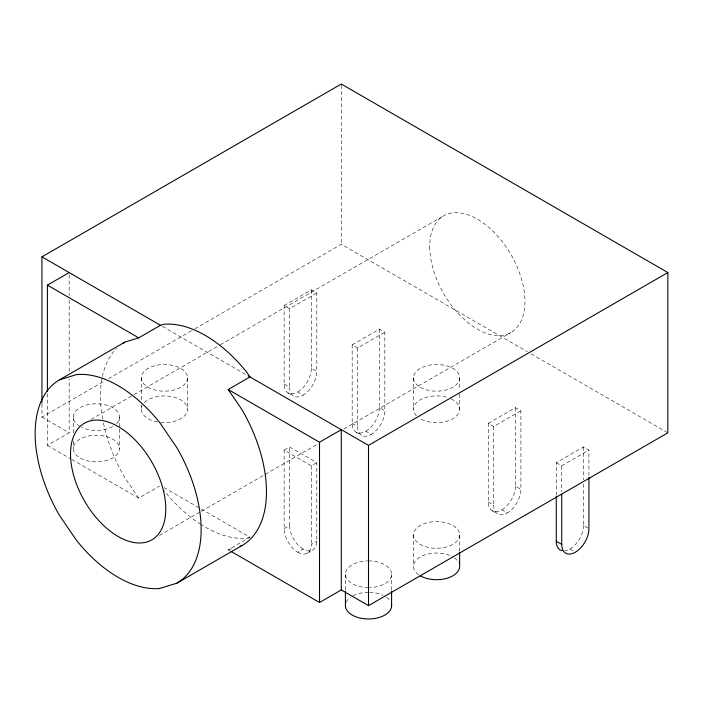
<?xml version="1.0" encoding="UTF-8"?>
<svg xmlns="http://www.w3.org/2000/svg" width="703" height="703" viewBox="0 0 703 703"><rect width="100%" height="100%" fill="white"/><g stroke="black" fill="none" stroke-linecap="round" stroke-linejoin="round"><path stroke-width="0.53" stroke-dasharray="3.52 2.64" d="M41.952 403.935L41.952 417.107L104.677 380.894M108.473 378.697L194.002 329.32M194.951 328.776L341.298 244.284L527.355 351.702M284.144 305.559L311.359 289.847L316.807 292.984L316.807 371.544A19.245 11.107 -60 0 1 303.195 395.112L297.756 391.966A19.245 11.107 -60 0 1 284.144 384.11L284.144 305.559L289.592 308.696L316.807 292.984M91.126 419.357L132.937 395.218M133.886 394.664L219.415 345.287M220.364 344.742L443.69 215.812M47.4 393.794L47.4 445.386L69.166 432.82L69.166 379.031M352.177 344.839L379.392 329.127L384.84 332.264L384.84 410.824A19.245 11.107 -60 0 1 371.228 434.392L365.788 431.247A19.245 11.107 -60 0 1 352.177 423.391L352.177 344.839L357.625 347.976L384.84 332.264M71.873 459.516L138.719 498.111L159.546 486.089M284.144 450.105L289.592 446.959L316.807 462.671L316.807 541.231A19.245 11.107 60 0 1 303.195 549.078L297.756 552.224A19.245 11.107 60 0 1 284.144 528.656L284.144 450.105L311.359 465.808L316.807 462.671M159.423 535.458L200.285 511.863M201.243 511.318L318.125 443.83M343.785 429.023L511.037 332.457M230.083 550.862L228.203 549.772L249.969 537.206L164.256 487.715M284.144 528.656L289.592 525.519L289.592 446.959M488.242 423.391L515.457 407.678L520.897 410.824L520.897 489.376A19.245 11.107 -60 0 1 507.294 512.944L501.854 509.807A19.245 11.107 -60 0 1 488.242 501.951L488.242 423.391L493.691 426.536L520.897 410.824M297.756 552.224A19.245 11.107 60 0 0 311.359 544.368L316.807 541.231M307.378 553.182L312.817 550.036M556.275 495.404L556.275 462.671L583.49 446.959L588.929 450.105L588.929 476.283M556.275 462.671L561.723 465.808L588.929 450.105M249.969 537.206L246.727 538.208A117.375 67.769 60 0 1 201.779 525.009M228.203 549.772L234.178 547.927M531.152 353.899L667.85 432.82M311.359 289.847L311.359 368.407L316.807 371.544M379.392 329.127L379.392 407.678L384.84 410.824M515.457 407.678L515.457 486.239L520.897 489.376M583.49 484.051L583.49 525.519L588.024 528.138M284.144 384.11L289.592 387.256A19.245 11.107 -60 0 0 303.195 395.112M352.177 423.391L357.625 426.536A19.245 11.107 -60 0 0 371.228 434.392M488.242 501.951L493.691 505.088A19.245 11.107 -60 0 0 507.294 512.944M569.887 549.078L573.516 551.178M288.133 392.924L293.573 396.061M356.166 432.204L361.606 435.342M492.232 510.756L497.671 513.902M162.375 326.377L247.148 375.314M41.952 417.107L69.166 432.82M47.4 445.386L70.933 458.98M138.719 498.111L124.774 477.697A117.375 67.769 60 0 1 103.288 422.336M583.49 446.959L583.49 479.692M561.723 465.808L561.723 491.995M493.691 426.536L493.691 505.088M459.63 377.827L459.63 389.752M459.63 394.084L459.63 409.251M459.63 534.939A23.094 13.331 0 0 1 424.999 546.486A23.094 13.331 0 0 1 424.999 523.392A23.094 13.331 0 0 1 459.63 534.939L459.63 551.196M413.452 377.827L413.452 409.251M413.452 534.939L413.452 566.363M391.597 574.219L391.597 590.476M357.625 347.976L357.625 426.536M345.419 574.219L345.419 590.476M341.298 85.125L341.298 244.284M311.359 465.808L311.359 544.368M289.592 308.696L289.592 387.256M187.499 377.827A23.094 13.331 0 0 1 152.867 389.374A23.094 13.331 0 0 1 152.867 366.281A23.094 13.331 0 0 1 187.499 377.827L187.499 409.251M141.321 377.827L141.321 400.587M141.321 404.919L141.321 409.251M119.466 417.107L119.466 427.942M119.466 429.023L119.466 448.532A23.094 13.331 0 0 1 84.835 460.078A23.094 13.331 0 0 1 84.835 436.985A23.094 13.331 0 0 1 119.466 448.532M73.288 417.107L73.288 433.364M73.288 440.948L73.288 448.532M69.166 274.759L69.166 295.611M69.166 300.005L69.166 372.449M102.656 419.076A117.375 67.769 60 0 1 102.155 377.59M102.366 376.597A117.375 67.769 60 0 1 116.461 348.565M200.909 524.464A117.375 67.769 60 0 1 163.729 490.29M368.504 560.889A23.094 13.331 0 0 1 391.597 573.929A23.094 13.331 0 0 1 369.506 587.541M368.504 587.55A23.094 13.331 0 0 1 345.419 574.509A23.094 13.331 0 0 1 367.511 560.897M80.054 426.536A23.094 13.331 0 0 1 78.692 408.54A23.094 13.331 0 0 1 109.624 406.185A23.094 13.331 0 0 1 116.373 423.768M112.708 426.536A23.094 13.331 0 0 1 81.847 427.468M144.414 402.582A23.094 13.331 0 0 1 174.168 397.169A23.094 13.331 0 0 1 186.11 413.812A23.094 13.331 0 0 1 158.439 422.125M157.472 421.967A23.094 13.331 0 0 1 142.111 405.798M451.071 398.891A23.094 13.331 0 0 1 453.699 418.171A23.094 13.331 0 0 1 420.209 418.68M416.545 415.921A23.094 13.331 0 0 1 420.209 399.822A23.094 13.331 0 0 1 448.083 397.705M418.601 574.755A23.094 13.331 0 0 1 421.088 556.46A23.094 13.331 0 0 1 452.864 556.934M454.481 557.971A23.094 13.331 0 0 1 458.848 562.91M346.201 602.19A23.094 13.331 0 0 1 350.569 597.251M353.055 595.74A23.094 13.331 0 0 1 368.504 592.313M369.506 592.321A23.094 13.331 0 0 1 383.038 595.283M386.448 597.251A23.094 13.331 0 0 1 390.376 601.364M583.49 525.519A19.245 11.107 -60 0 1 564.676 550.888M515.457 486.239A19.245 11.107 -60 0 1 501.854 509.807M379.392 407.678A19.245 11.107 -60 0 1 365.788 431.247M311.359 368.407A19.245 11.107 -60 0 1 297.756 391.966M303.195 549.078A19.245 11.107 60 0 1 289.592 525.519M429.735 246.639A67.347 38.885 60 0 0 501.169 335.507A67.347 38.885 60 0 0 501.169 240.259A67.347 38.885 60 0 0 429.735 246.639M420.209 387.256A23.094 13.331 0 0 0 458.848 381.281A23.094 13.331 0 0 0 430.561 364.954A23.094 13.331 0 0 0 420.209 387.256"/><path stroke-width="1.05" d="M41.952 402.837L41.952 256.85L341.298 84.026L667.85 272.562L667.85 432.82L368.504 605.643L341.298 589.931L319.522 602.497L231.023 551.407M47.4 391.606L47.4 285.128L69.166 272.562M59.456 379.866L124.774 342.159L138.719 337.853L160.486 325.287L163.729 324.285A117.375 67.769 60 0 1 246.727 372.203L249.969 376.949L228.203 389.515L242.148 409.928A117.375 67.769 60 0 1 242.148 545.466L176.84 583.174L159.651 588.481A117.375 67.769 60 0 1 76.653 540.563L59.456 515.404A117.375 67.769 60 0 1 59.456 379.866L76.653 374.558A117.375 67.769 60 0 1 159.651 422.485L176.84 447.635A117.375 67.769 60 0 1 176.84 583.174M228.203 389.515L319.522 442.24L341.298 429.674L341.298 589.931M248.089 375.859L368.504 445.386L667.85 272.562M240.154 546.082L242.148 545.466M556.275 496.494L556.275 541.231L561.723 544.368A19.245 11.107 -60 0 0 575.326 552.224A19.245 11.107 -60 0 0 588.929 528.656L588.929 477.381M41.952 256.85L160.486 325.287M47.4 285.128L138.719 337.853M561.723 494.183L561.723 544.368M459.63 552.277L459.63 566.363A23.094 13.331 0 0 1 445.377 578.683A23.094 13.331 0 0 1 420.209 575.792M391.597 591.557L391.597 605.643M368.504 445.386L368.504 605.643M345.419 591.557L345.419 605.643A23.094 13.331 0 0 0 370.015 618.948A23.094 13.331 0 0 0 391.404 603.903M319.522 442.24L319.522 602.497M123.007 343.249A117.375 67.769 60 0 1 124.774 342.159M562.084 550.748A19.245 11.107 -60 0 1 556.275 541.231M70.528 454.024A67.347 38.885 60 0 0 141.962 542.892A67.347 38.885 60 0 0 141.962 447.644A67.347 38.885 60 0 0 70.528 454.024"/></g></svg>
